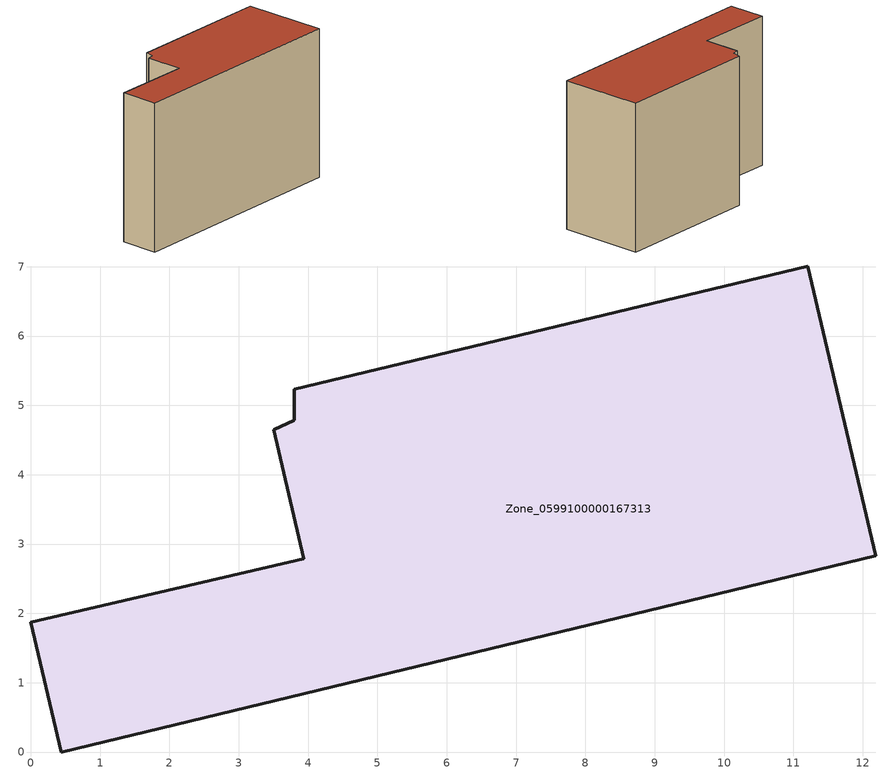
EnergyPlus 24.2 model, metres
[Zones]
Zone_0599100000167313
 floor ground (C_G): 11.21,7.01 12.19,2.83 0.44,0 0,1.87 3.94,2.79 3.5,4.65 3.8,4.78 3.8,5.23 z0
 wall outside (C_F): 0,1.87 0.44,0 12.19,2.83 11.21,7.01 3.8,5.23 3.8,4.78 3.5,4.65 3.94,2.79 0,1.87 z0:7.65
 roof outside (C_R): 3.8,4.78 3.5,4.65 3.94,2.79 0,1.87 0.44,0 12.19,2.83 11.21,7.01 3.8,5.23 z7.65
[BUILDING]
Pand.0599100000167313: North Axis=0; Terrain=City; Loads Convergence Tolerance Value=0.04; Temperature Convergence Tolerance Value=0.4; Solar Distribution=FullExterior; Maximum Number of Warmup Days=25; Minimum Number of Warmup Days=1
[Site:Location]
Rotterdam.The.Hague.AP_ZH_NLD Design_Conditions: Latitude=51.96; Longitude=4.45; Time Zone=1; Elevation=-4.5
[SITE:GROUNDTEMPERATURE:BUILDINGSURFACE]
18, 18, 18, 18, 18, 18, 18, 18, 18, 18, 18, 18
[MATERIAL] Thermal Absorptance=0.9; Solar Absorptance=0.7; Visible Absorptance=0.7
Name | Roughness | Thickness | Conductivity | Density | Specific Heat
G.TI.1946 | MediumSmooth | 0.15 | 1 | 540 | 1210
F.TI.1946 | Rough | 0.3 | 0.857143 | 1920 | 840
R.TI.1946 | MediumRough | 0.2 | 0.1 | 1500 | 1000
[CONSTRUCTION]
C_G: G.TI.1946
C_F: F.TI.1946
C_R: R.TI.1946
[ZONE]
Zone_0599100000167313: Type=1; Multiplier=1; Ceiling Height=Autocalculate; Volume=Autocalculate; Floor Area=autocalculate; Part of Total Floor Area=Yes
[ZONEINFILTRATION:DESIGNFLOWRATE]
Infil_Zone_0599100000167313: Zone or ZoneList or Space or SpaceList=Zone_0599100000167313; Schedule=AlwaysOn; Design Flow Rate Calculation Method=Flow/Area; Flow Rate per Floor Area=0.003; Constant Term Coefficient=1; Temperature Term Coefficient=0; Velocity Term Coefficient=0; Velocity Squared Term Coefficient=0
[HVACTEMPLATE:ZONE:IDEALLOADSAIRSYSTEM]
Zone_0599100000167313: Maximum Heating Supply Air Temperature=50; Minimum Cooling Supply Air Temperature=13; Maximum Heating Supply Air Humidity Ratio=0.0156; Minimum Cooling Supply Air Humidity Ratio=0.0077; Heating Limit=NoLimit; Cooling Limit=NoLimit; Dehumidification Control Type=ConstantSensibleHeatRatio; Cooling Sensible Heat Ratio=0.7; Dehumidification Setpoint=60; Humidification Control Type=None; Humidification Setpoint=30; Outdoor Air Method=None; Outdoor Air Flow Rate per Person=0.00944; Outdoor Air Flow Rate per Zone Floor Area=0; Outdoor Air Flow Rate per Zone=0; Demand Controlled Ventilation Type=None; Outdoor Air Economizer Type=NoEconomizer; Heat Recovery Type=None; Sensible Heat Recovery Effectiveness=0.7; Latent Heat Recovery Effectiveness=0.65
[ZONECONTROL:THERMOSTAT]
ThermostatControl_Zone_0599100000167313: Zone or ZoneList=Zone_0599100000167313; Control Type Schedule=DualSetpointControlType; Control 1=Thermostat_Zone_0599100000167313; Temperature Difference Between Cutout And Setpoint=0
[THERMOSTATSETPOINT:DUALSETPOINT]
Thermostat_Zone_0599100000167313: Heating Setpoint Temperature Schedule=HeatingSetpoint_Zone_0599100000167313; Cooling Setpoint Temperature Schedule=CoolingSetpoint_Zone_0599100000167313
[SCHEDULE:COMPACT]
HeatingSetpoint_Zone_0599100000167313: Through: 12/31, For: AllDays, Until: 24:00, 21
CoolingSetpoint_Zone_0599100000167313: Through: 12/31, For: AllDays, Until: 24:00, 24
DualSetpointControlType: Through: 12/31, For: AllDays, Until: 24:00, 4
AlwaysOn: Through: 12/31, For: AllDays, Until: 24:00, 1
